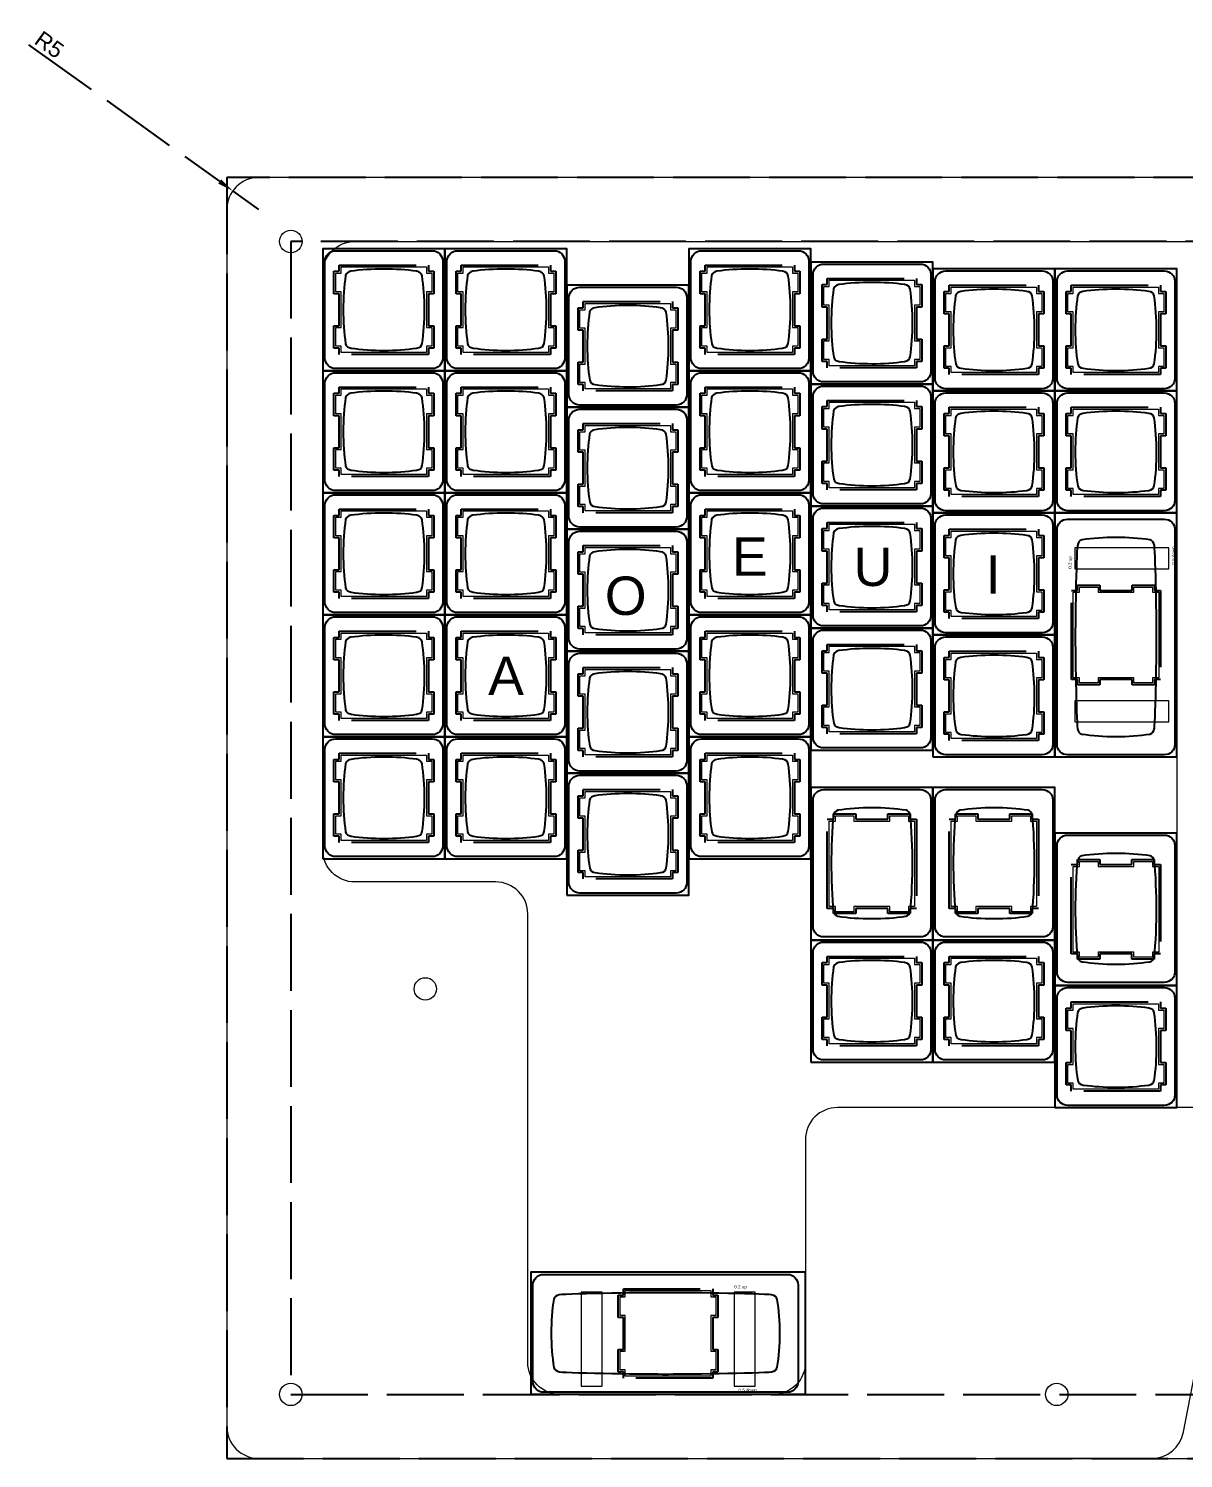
# Model space of a CAD drawing. Header units: millimetres. Extents: x -31 to 439, y 0 to 223.
# Drawn here: x -30.9 to 149.4, y 0 to 223.2 of the extents above; entities that cross this region are included whole.
import ezdxf

# ---------------------------------------------------------------- set-up
doc = ezdxf.new("R2010")
doc.units = ezdxf.units.MM
doc.linetypes.add('ACAD_ISO02W100', pattern=[15, 12, -3])
doc.layers.get('0').update_dxf_attribs({"lineweight": 0})
for name, color, linetype, lineweight in [('Bolt Holes', 7, 'Continuous', 0), ('Case', 7, 'Continuous', 0), ('Cuts', 7, 'Continuous', 0), ('Inner border', 7, 'Continuous', 0), ('Matrix Holes', 7, 'Continuous', 0), ('Top Plate', 7, 'Continuous', 0)]:
    doc.layers.add(name, color=color, linetype=linetype, lineweight=lineweight)
for name, color, linetype in [('Boxes', 3, 'Continuous'), ('Keycaps', 5, 'Continuous'), ('Templates', 7, 'Continuous')]:
    doc.layers.add(name, color=color, linetype=linetype)
doc.layers.add('Hidden', color=6, linetype='ACAD_ISO02W100', plot=False)
doc.layers.add('Key Labels', color=6, linetype='ACAD_ISO02W100', plot=False)
doc.styles.get("Standard").update_dxf_attribs({"font": 'Arial.ttf'})
doc.dimstyles.new('ISO-25', dxfattribs={"dimtxt": 2.5, "dimasz": 2.5, "dimexe": 1.25, "dimexo": 0.625, "dimtad": 1, "dimtxsty": 'Standard', "dimcen": 2.5, "dimadec": 0, "dimazin": 0, "dimtfac": 1, "dimtmove": 0, "dimatfit": 3, "dimfxl": 1, "dimarcsym": 0})

# ---------------------------------------------------------------- blocks, each defined once
blk = doc.blocks.new('Cherry Hole Inset')
at = {"layer": 'Cuts'}
blk.add_lwpolyline([(1.1114, 0.3), (1.1114, 1.2787), (0.3, 1.2787), (0.3, 4.1726), (1.1114, 4.1726), (1.1114, 9.7726), (0.3, 9.7726), (0.3, 12.6665), (1.1114, 12.6665), (1.1114, 13.6452), (14.4565, 13.6452), (14.4565, 12.6665), (15.2679, 12.6665), (15.2679, 9.7726), (14.4565, 9.7726), (14.4565, 4.1726), (15.2679, 4.1726), (15.2679, 1.2787), (14.4565, 1.2787), (14.4565, 0.3)], close=True, dxfattribs=at)
at = {"layer": 'Hidden'}
blk.add_lwpolyline([(0.8114, 0), (0.8114, 0.9787), (0, 0.9787), (0, 4.4726), (0.8114, 4.4726), (0.8114, 9.4726), (0, 9.4726), (0, 12.9665), (0.8114, 12.9665), (0.8114, 13.9452), (14.7565, 13.9452), (14.7565, 12.9665), (15.5679, 12.9665), (15.5679, 9.4726), (14.7565, 9.4726), (14.7565, 4.4726), (15.5679, 4.4726), (15.5679, 0.9787), (14.7565, 0.9787), (14.7565, 0)], close=True, dxfattribs=at)
blk = doc.blocks.new('Cherry Cutout 1')
at = {"layer": 'Boxes'}
blk.add_lwpolyline([(0, 0), (19.05, 0), (19.05, 19.05), (0, 19.05)], close=True, dxfattribs=at)
at = {"layer": 'Keycaps'}
for points, knots in [([(1.97, 0.33), (1.97, 0.33), (17.08, 0.33), (17.08, 0.33), (17.08, 0.33), (17.98, 0.33), (18.73, 1.07), (18.73, 1.97), (18.73, 1.97), (18.73, 1.97), (18.73, 17.08), (18.73, 17.08), (18.73, 17.08), (18.73, 17.98), (17.98, 18.73), (17.08, 18.73), (17.08, 18.73), (17.08, 18.73), (1.97, 18.73), (1.97, 18.73), (1.97, 18.73), (1.07, 18.73), (0.33, 17.98), (0.33, 17.08), (0.33, 17.08), (0.33, 17.08), (0.33, 1.97), (0.33, 1.97), (0.33, 1.97), (0.33, 1.07), (1.07, 0.33), (1.97, 0.33)], [0, 0, 0, 0, 0.111111, 0.111111, 0.111111, 0.111111, 0.222222, 0.222222, 0.222222, 0.222222, 0.333333, 0.333333, 0.333333, 0.333333, 0.444444, 0.444444, 0.444444, 0.444444, 0.555556, 0.555556, 0.555556, 0.555556, 0.666667, 0.666667, 0.666667, 0.666667, 0.777778, 0.777778, 0.777778, 0.777778, 1, 1, 1, 1]), ([(9.53, 15.87), (11.32, 15.87), (13.04, 15.75), (14.64, 15.53), (14.64, 15.53), (14.64, 15.53), (14.64, 15.53), (14.64, 15.53), (14.64, 15.53), (15.12, 15.45), (15.41, 15.22), (15.5, 14.82), (15.5, 14.82), (15.74, 13.16), (15.88, 11.38), (15.88, 9.52), (15.88, 9.52), (15.88, 7.67), (15.75, 5.88), (15.5, 4.23), (15.5, 4.23), (15.42, 3.83), (15.13, 3.59), (14.64, 3.52), (14.64, 3.52), (13.04, 3.3), (11.32, 3.17), (9.53, 3.17), (9.53, 3.17), (7.74, 3.18), (6.02, 3.3), (4.41, 3.52), (4.41, 3.52), (4.41, 3.52), (4.41, 3.52), (4.41, 3.52), (4.41, 3.52), (3.94, 3.6), (3.65, 3.82), (3.56, 4.2), (3.56, 4.2), (3.31, 5.86), (3.18, 7.66), (3.18, 9.53), (3.18, 9.53), (3.18, 11.4), (3.31, 13.19), (3.55, 14.86), (3.55, 14.86), (3.65, 15.22), (3.92, 15.44), (4.35, 15.52), (4.35, 15.52), (5.97, 15.75), (7.71, 15.87), (9.53, 15.87)], [0, 0, 0, 0, 0.066667, 0.066667, 0.066667, 0.066667, 0.133333, 0.133333, 0.133333, 0.133333, 0.2, 0.2, 0.2, 0.2, 0.266667, 0.266667, 0.266667, 0.266667, 0.333333, 0.333333, 0.333333, 0.333333, 0.4, 0.4, 0.4, 0.4, 0.466667, 0.466667, 0.466667, 0.466667, 0.533333, 0.533333, 0.533333, 0.533333, 0.6, 0.6, 0.6, 0.6, 0.666667, 0.666667, 0.666667, 0.666667, 0.733333, 0.733333, 0.733333, 0.733333, 0.8, 0.8, 0.8, 0.8, 0.866667, 0.866667, 0.866667, 0.866667, 1, 1, 1, 1])]:
    blk.add_open_spline(points, degree=3, knots=knots, dxfattribs=at)
blk.add_blockref('Cherry Hole Inset', (1.74, 2.55))
blk = doc.blocks.new('Cherry Cutout 1.25 Vert')
at = {"layer": 'Boxes'}
blk.add_lwpolyline([(0, 23.81), (0, 0), (19.05, 0), (19.05, 23.81)], close=True, dxfattribs=at)
at = {"layer": 'Keycaps'}
for points, knots in [([(0.33, 21.84), (0.33, 21.84), (0.33, 2.13), (0.33, 2.13), (0.33, 2.13), (0.33, 1.23), (1.07, 0.49), (1.97, 0.49), (1.97, 0.49), (1.97, 0.49), (17.08, 0.49), (17.08, 0.49), (17.08, 0.49), (17.98, 0.49), (18.73, 1.23), (18.73, 2.13), (18.73, 2.13), (18.73, 2.13), (18.73, 21.84), (18.73, 21.84), (18.73, 21.84), (18.73, 22.75), (17.98, 23.49), (17.08, 23.49), (17.08, 23.49), (17.08, 23.49), (1.97, 23.49), (1.97, 23.49), (1.97, 23.49), (1.07, 23.49), (0.33, 22.75), (0.33, 21.84)], [0, 0, 0, 0, 0.111111, 0.111111, 0.111111, 0.111111, 0.222222, 0.222222, 0.222222, 0.222222, 0.333333, 0.333333, 0.333333, 0.333333, 0.444444, 0.444444, 0.444444, 0.444444, 0.555556, 0.555556, 0.555556, 0.555556, 0.666667, 0.666667, 0.666667, 0.666667, 0.777778, 0.777778, 0.777778, 0.777778, 1, 1, 1, 1]), ([(15.87, 11.99), (15.87, 10.15), (15.75, 6.23), (15.53, 4.6), (15.53, 4.6), (15.53, 4.6), (15.53, 4.6), (15.53, 4.6), (15.53, 4.6), (15.45, 4.1), (15.22, 3.81), (14.82, 3.72), (14.82, 3.72), (13.16, 3.47), (11.38, 3.34), (9.52, 3.34), (9.52, 3.34), (7.67, 3.34), (5.88, 3.47), (4.23, 3.72), (4.23, 3.72), (3.83, 3.81), (3.6, 4.1), (3.52, 4.6), (3.52, 4.6), (3.3, 6.23), (3.17, 10.16), (3.17, 11.99), (3.17, 11.99), (3.17, 13.81), (3.3, 17.74), (3.52, 19.38), (3.52, 19.38), (3.52, 19.38), (3.52, 19.38), (3.52, 19.38), (3.52, 19.38), (3.6, 19.86), (3.82, 20.15), (4.2, 20.25), (4.2, 20.25), (5.86, 20.5), (7.66, 20.64), (9.53, 20.64), (9.53, 20.64), (11.4, 20.64), (13.19, 20.5), (14.86, 20.25), (14.86, 20.25), (15.22, 20.16), (15.44, 19.88), (15.52, 19.44), (15.52, 19.44), (15.75, 17.79), (15.87, 13.83), (15.87, 11.99)], [0, 0, 0, 0, 0.066667, 0.066667, 0.066667, 0.066667, 0.133333, 0.133333, 0.133333, 0.133333, 0.2, 0.2, 0.2, 0.2, 0.266667, 0.266667, 0.266667, 0.266667, 0.333333, 0.333333, 0.333333, 0.333333, 0.4, 0.4, 0.4, 0.4, 0.466667, 0.466667, 0.466667, 0.466667, 0.533333, 0.533333, 0.533333, 0.533333, 0.6, 0.6, 0.6, 0.6, 0.666667, 0.666667, 0.666667, 0.666667, 0.733333, 0.733333, 0.733333, 0.733333, 0.8, 0.8, 0.8, 0.8, 0.866667, 0.866667, 0.866667, 0.866667, 1, 1, 1, 1])]:
    blk.add_open_spline(points, degree=3, knots=knots, dxfattribs=at)
at = {"rotation": 90}
blk.add_blockref('Cherry Hole Inset', (16.5, 4.12), dxfattribs=at)
blk = doc.blocks.new('Cherry Cutout 2.25')
at = {"layer": 'Boxes'}
blk.add_lwpolyline([(0, 0), (42.86, 0), (42.86, 19.05), (0, 19.05)], close=True, dxfattribs=at)
at = {"layer": 'Cuts'}
for points in [[(7.84, 1.28), (11.14, 1.28), (11.14, 15.95), (7.84, 15.95)], [(31.72, 1.28), (35.02, 1.28), (35.02, 15.95), (31.72, 15.95)]]:
    blk.add_lwpolyline(points, close=True, dxfattribs=at)
at = {"layer": 'Keycaps'}
for points, knots in [([(1.97, 0.32), (1.97, 0.32), (40.08, 0.32), (40.08, 0.32), (40.08, 0.32), (40.98, 0.32), (41.72, 1.07), (41.72, 1.97), (41.72, 1.97), (41.72, 1.97), (41.72, 17.08), (41.72, 17.08), (41.72, 17.08), (41.72, 17.98), (40.98, 18.72), (40.08, 18.72), (40.08, 18.72), (40.08, 18.72), (1.97, 18.72), (1.97, 18.72), (1.97, 18.72), (1.07, 18.72), (0.32, 17.98), (0.32, 17.08), (0.32, 17.08), (0.32, 17.08), (0.32, 1.97), (0.32, 1.97), (0.32, 1.97), (0.32, 1.07), (1.07, 0.32), (1.97, 0.32)], [0, 0, 0, 0, 0.111111, 0.111111, 0.111111, 0.111111, 0.222222, 0.222222, 0.222222, 0.222222, 0.333333, 0.333333, 0.333333, 0.333333, 0.444444, 0.444444, 0.444444, 0.444444, 0.555556, 0.555556, 0.555556, 0.555556, 0.666667, 0.666667, 0.666667, 0.666667, 0.777778, 0.777778, 0.777778, 0.777778, 1, 1, 1, 1]), ([(21.02, 15.87), (22.91, 15.87), (35.89, 15.75), (37.58, 15.53), (37.58, 15.53), (37.58, 15.53), (37.58, 15.53), (37.58, 15.53), (37.58, 15.53), (38.09, 15.45), (38.39, 15.22), (38.48, 14.82), (38.48, 14.82), (38.74, 13.16), (38.87, 11.38), (38.87, 9.52), (38.87, 9.52), (38.88, 7.67), (38.74, 5.88), (38.48, 4.23), (38.48, 4.23), (38.39, 3.83), (38.09, 3.59), (37.58, 3.52), (37.58, 3.52), (35.9, 3.3), (22.91, 3.17), (21.03, 3.17), (21.03, 3.17), (19.15, 3.17), (6.15, 3.3), (4.47, 3.52), (4.47, 3.52), (4.47, 3.52), (4.47, 3.52), (4.47, 3.52), (4.47, 3.52), (3.98, 3.6), (3.67, 3.82), (3.57, 4.2), (3.57, 4.2), (3.32, 5.86), (3.18, 7.66), (3.18, 9.53), (3.18, 9.53), (3.17, 11.4), (3.31, 13.19), (3.57, 14.86), (3.57, 14.86), (3.67, 15.22), (3.95, 15.44), (4.41, 15.52), (4.41, 15.52), (6.11, 15.75), (19.14, 15.87), (21.02, 15.87)], [0, 0, 0, 0, 0.066667, 0.066667, 0.066667, 0.066667, 0.133333, 0.133333, 0.133333, 0.133333, 0.2, 0.2, 0.2, 0.2, 0.266667, 0.266667, 0.266667, 0.266667, 0.333333, 0.333333, 0.333333, 0.333333, 0.4, 0.4, 0.4, 0.4, 0.466667, 0.466667, 0.466667, 0.466667, 0.533333, 0.533333, 0.533333, 0.533333, 0.6, 0.6, 0.6, 0.6, 0.666667, 0.666667, 0.666667, 0.666667, 0.733333, 0.733333, 0.733333, 0.733333, 0.8, 0.8, 0.8, 0.8, 0.866667, 0.866667, 0.866667, 0.866667, 1, 1, 1, 1])]:
    blk.add_open_spline(points, degree=3, knots=knots, dxfattribs=at)
blk.add_blockref('Cherry Hole Inset', (13.63, 2.54))
at = {"layer": 'Hidden'}
for s, p in [('0.2 up', (31.76, 16.54)), ('0.5 down', (32.42, 0.4))]:
    blk.add_text(s, height=0.5, dxfattribs=at).set_placement(p)
blk = doc.blocks.new('Cherry Cutout 2x')
at = {"layer": 'Boxes'}
blk.add_lwpolyline([(0, 0), (38.1, 0), (38.1, 19.05), (0, 19.05)], close=True, dxfattribs=at)
at = {"layer": 'Cuts'}
for points in [[(5.46, 1.28), (8.76, 1.28), (8.76, 15.95), (5.46, 15.95)], [(29.34, 1.28), (32.64, 1.28), (32.64, 15.95), (29.34, 15.95)]]:
    blk.add_lwpolyline(points, close=True, dxfattribs=at)
at = {"layer": 'Keycaps'}
for points, knots in [([(1.97, 0.32), (1.97, 0.32), (35.48, 0.32), (35.48, 0.32), (35.48, 0.32), (36.38, 0.32), (37.12, 1.07), (37.12, 1.97), (37.12, 1.97), (37.12, 1.97), (37.12, 17.08), (37.12, 17.08), (37.12, 17.08), (37.12, 17.98), (36.38, 18.72), (35.48, 18.72), (35.48, 18.72), (35.48, 18.72), (1.97, 18.72), (1.97, 18.72), (1.97, 18.72), (1.07, 18.72), (0.32, 17.98), (0.32, 17.08), (0.32, 17.08), (0.32, 17.08), (0.32, 1.97), (0.32, 1.97), (0.32, 1.97), (0.32, 1.07), (1.07, 0.32), (1.97, 0.32)], [0, 0, 0, 0, 0.111111, 0.111111, 0.111111, 0.111111, 0.222222, 0.222222, 0.222222, 0.222222, 0.333333, 0.333333, 0.333333, 0.333333, 0.444444, 0.444444, 0.444444, 0.444444, 0.555556, 0.555556, 0.555556, 0.555556, 0.666667, 0.666667, 0.666667, 0.666667, 0.777778, 0.777778, 0.777778, 0.777778, 1, 1, 1, 1]), ([(18.72, 15.87), (20.61, 15.87), (31.31, 15.75), (32.98, 15.53), (32.98, 15.53), (32.98, 15.53), (32.98, 15.53), (32.98, 15.53), (32.98, 15.53), (33.49, 15.45), (33.79, 15.22), (33.88, 14.82), (33.88, 14.82), (34.14, 13.16), (34.27, 11.38), (34.27, 9.52), (34.27, 9.52), (34.28, 7.67), (34.14, 5.88), (33.89, 4.23), (33.89, 4.23), (33.8, 3.83), (33.49, 3.59), (32.99, 3.52), (32.99, 3.52), (31.31, 3.3), (20.6, 3.17), (18.73, 3.17), (18.73, 3.17), (16.86, 3.17), (6.14, 3.3), (4.47, 3.52), (4.47, 3.52), (4.47, 3.52), (4.47, 3.52), (4.47, 3.52), (4.47, 3.52), (3.97, 3.6), (3.67, 3.82), (3.57, 4.2), (3.57, 4.2), (3.32, 5.86), (3.18, 7.66), (3.18, 9.53), (3.18, 9.53), (3.17, 11.4), (3.31, 13.19), (3.57, 14.86), (3.57, 14.86), (3.67, 15.22), (3.95, 15.44), (4.4, 15.52), (4.4, 15.52), (6.1, 15.75), (16.84, 15.87), (18.72, 15.87)], [0, 0, 0, 0, 0.066667, 0.066667, 0.066667, 0.066667, 0.133333, 0.133333, 0.133333, 0.133333, 0.2, 0.2, 0.2, 0.2, 0.266667, 0.266667, 0.266667, 0.266667, 0.333333, 0.333333, 0.333333, 0.333333, 0.4, 0.4, 0.4, 0.4, 0.466667, 0.466667, 0.466667, 0.466667, 0.533333, 0.533333, 0.533333, 0.533333, 0.6, 0.6, 0.6, 0.6, 0.666667, 0.666667, 0.666667, 0.666667, 0.733333, 0.733333, 0.733333, 0.733333, 0.8, 0.8, 0.8, 0.8, 0.866667, 0.866667, 0.866667, 0.866667, 1, 1, 1, 1])]:
    blk.add_open_spline(points, degree=3, knots=knots, dxfattribs=at)
blk.add_blockref('Cherry Hole Inset', (11.25, 2.54))
at = {"layer": 'Hidden'}
for s, p in [('0.2 up', (29.38, 16.43)), ('0.5 down', (30.04, 0.29))]:
    blk.add_text(s, height=0.5, dxfattribs=at).set_placement(p)
blk = doc.blocks.new('Half Key Pad')
for name, p in [('Cherry Cutout 1', (0, 159.5)), ('Cherry Cutout 1', (19.05, 159.5)), ('Cherry Cutout 1', (57.15, 159.5)), ('Cherry Cutout 1', (76.2, 157.42)), ('Cherry Cutout 1', (95.25, 156.35)), ('Cherry Cutout 1', (114.3, 156.35)), ('Cherry Cutout 1', (38.1, 153.81)), ('Cherry Cutout 1', (0, 140.45)), ('Cherry Cutout 1', (19.05, 140.45)), ('Cherry Cutout 1', (57.15, 140.45)), ('Cherry Cutout 1', (76.2, 138.37)), ('Cherry Cutout 1', (95.25, 137.3)), ('Cherry Cutout 1', (114.3, 137.3)), ('Cherry Cutout 1', (38.1, 134.76)), ('Cherry Cutout 1', (0, 121.4)), ('Cherry Cutout 1', (19.05, 121.4)), ('Cherry Cutout 1', (57.15, 121.4)), ('Cherry Cutout 1', (76.2, 119.32)), ('Cherry Cutout 1', (95.25, 118.25)), ('Cherry Cutout 1', (38.1, 115.71)), ('Cherry Cutout 1', (0, 102.35)), ('Cherry Cutout 1', (19.05, 102.35)), ('Cherry Cutout 1', (57.15, 102.35)), ('Cherry Cutout 1', (76.2, 100.27)), ('Cherry Cutout 1', (95.25, 99.2)), ('Cherry Cutout 1', (38.1, 96.66)), ('Cherry Cutout 1', (0, 83.3)), ('Cherry Cutout 1', (19.05, 83.3)), ('Cherry Cutout 1', (57.15, 83.3)), ('Cherry Cutout 1', (38.1, 77.61)), ('Cherry Cutout 1.25 Vert', (76.2, 70.61)), ('Cherry Cutout 1.25 Vert', (95.25, 70.61)), ('Cherry Cutout 1.25 Vert', (114.3, 63.5)), ('Cherry Cutout 1', (76.2, 51.56)), ('Cherry Cutout 1', (95.25, 51.56)), ('Cherry Cutout 1', (114.3, 44.45))]:
    blk.add_blockref(name, p)
at = {"layer": 'Templates', "rotation": 90}
blk.add_blockref('Cherry Cutout 2x', (133.35, 99.2), dxfattribs=at)
at = {"layer": 'Templates'}
blk.add_blockref('Cherry Cutout 2.25', (32.48, -0.32), dxfattribs=at)
blk = doc.blocks.new('*D9')
at = {"layer": 'Defpoints', "color": 0, "transparency": 16777216}
for p in [(0.93, 197.91), (5, 195)]:
    blk.add_point(p, dxfattribs=at)
at = {"layer": 'Hidden', "color": 0, "lineweight": -2, "transparency": 16777216}
for p, q in [((-30.94, 220.72), (-1.1, 199.36)), ((5, 195), (0.93, 197.91))]:
    blk.add_line(p, q, dxfattribs=at)
at = {"layer": 'Hidden', "color": 0, "transparency": 16777216}
blk.add_solid([(-0.86, 199.7), (-1.34, 199.03), (0.93, 197.91)], dxfattribs=at)
at = {"layer": 'Hidden', "color": 0, "transparency": 16777216, "insert": (-27.7, 220.72), "char_height": 2.5, "attachment_point": 5, "rotation": 324.4139}
blk.add_mtext('R5', dxfattribs=at)

msp = doc.modelspace()

# ---------------------------------------------------------------- linework, layer by layer
at = {"layer": 'Bolt Holes'}
for centre in [(10, 190), (31, 73.3), (10, 10), (129.576, 10)]:
    msp.add_circle(centre, 1.75, dxfattribs=at)
at = {"layer": 'Case'}
msp.add_lwpolyline([(5, 0), (421.7, 0, 0.4142136), (426.7, 5), (426.7, 195, 0.4142136), (421.7, 200), (5, 200, 0.4142136), (0, 195), (0, 5, 0.4142136)], format="xyb", close=True, dxfattribs=at)
at = {"layer": 'Hidden'}
for points in [[(0, 0), (426.7, 0), (426.7, 200), (0, 200)], [(10, 10), (416.7, 10), (416.7, 190), (10, 190)]]:
    msp.add_lwpolyline(points, close=True, dxfattribs=at)
at = {"layer": 'Inner border'}
msp.add_lwpolyline([(177.85, 146.602), (163.626, 146.602, 0.4142136), (158.626, 141.602), (158.626, 59.773, -0.4142136), (153.626, 54.773), (95.341, 54.773, 0.4142136), (90.341, 49.773), (90.341, 15, -0.4142136), (85.341, 10), (52, 10, -0.4142136), (47, 15), (47, 85, 0.4142136), (42, 90), (20, 90, -0.4142136), (15, 95), (15, 185, -0.4142136), (20, 190), (153.626, 190, -0.4142136), (158.626, 185), (158.626, 183.963, 0.4142136), (162.126, 180.463), (177.85, 180.463)], format="xyb", dxfattribs=at)
at = {"layer": 'Matrix Holes'}
for p, q in [((15, 93.625), (15, 188.875)), ((15, 188.875), (53.1, 188.875)), ((53.1, 188.875), (53.1, 183.181)), ((72.15, 188.875), (91.2, 188.875)), ((72.15, 183.181), (72.15, 188.875)), ((91.2, 188.875), (91.2, 186.793)), ((91.2, 186.793), (110.25, 186.793)), ((110.25, 186.793), (110.25, 185.722)), ((110.25, 185.722), (148.35, 185.722)), ((148.35, 185.722), (148.35, 54.773)), ((53.1, 183.181), (72.15, 183.181)), ((53.1, 93.625), (15, 93.625)), ((53.1, 87.931), (53.1, 93.625)), ((91.2, 93.625), (72.15, 93.625)), ((72.15, 93.625), (72.15, 87.931)), ((91.2, 61.886), (91.2, 93.625)), ((72.15, 87.931), (53.1, 87.931)), ((129.3, 61.886), (91.2, 61.886)), ((129.3, 54.773), (129.3, 61.886)), ((148.35, 54.773), (129.3, 54.773))]:
    msp.add_line(p, q, dxfattribs=at)
msp.add_lwpolyline([(47.479, 10), (90.341, 10), (90.341, 29.05), (47.479, 29.05)], close=True, dxfattribs=at)
at = {"layer": 'Top Plate'}
for p, q in [((149.36, 4.123), (168.938, 105.175)), ((144.438, 0), (128.626, 0))]:
    msp.add_line(p, q, dxfattribs=at)
msp.add_arc((144.438, 5), 5, 270, 349.89861, dxfattribs=at)

# ---------------------------------------------------------------- block references
msp.add_blockref('Half Key Pad', (15, 10.325))

# ---------------------------------------------------------------- texts
at = {"layer": 'Key Labels'}
for s, p in [('E', (78.85, 137.805)), ('U', (97.872, 136.21)), ('I', (118.491, 135.013)), ('O', (59.029, 131.688)), ('A', (40.805, 119.188))]:
    msp.add_text(s, height=6, dxfattribs=at).set_placement(p)

# ---------------------------------------------------------------- dimensions: what is measured, and where the dimension line sits
at = {"layer": 'Hidden'}
dim = msp.add_radius_dim(center=(5, 195), mpoint=(0.934, 197.91), dimstyle='ISO-25', dxfattribs=at)
dim.commit()
dim.dimension.update_dxf_attribs({"geometry": '*D9', "text_midpoint": (-28.796, 219.184), "dimtype": 164})

doc.saveas('drawing.dxf')
